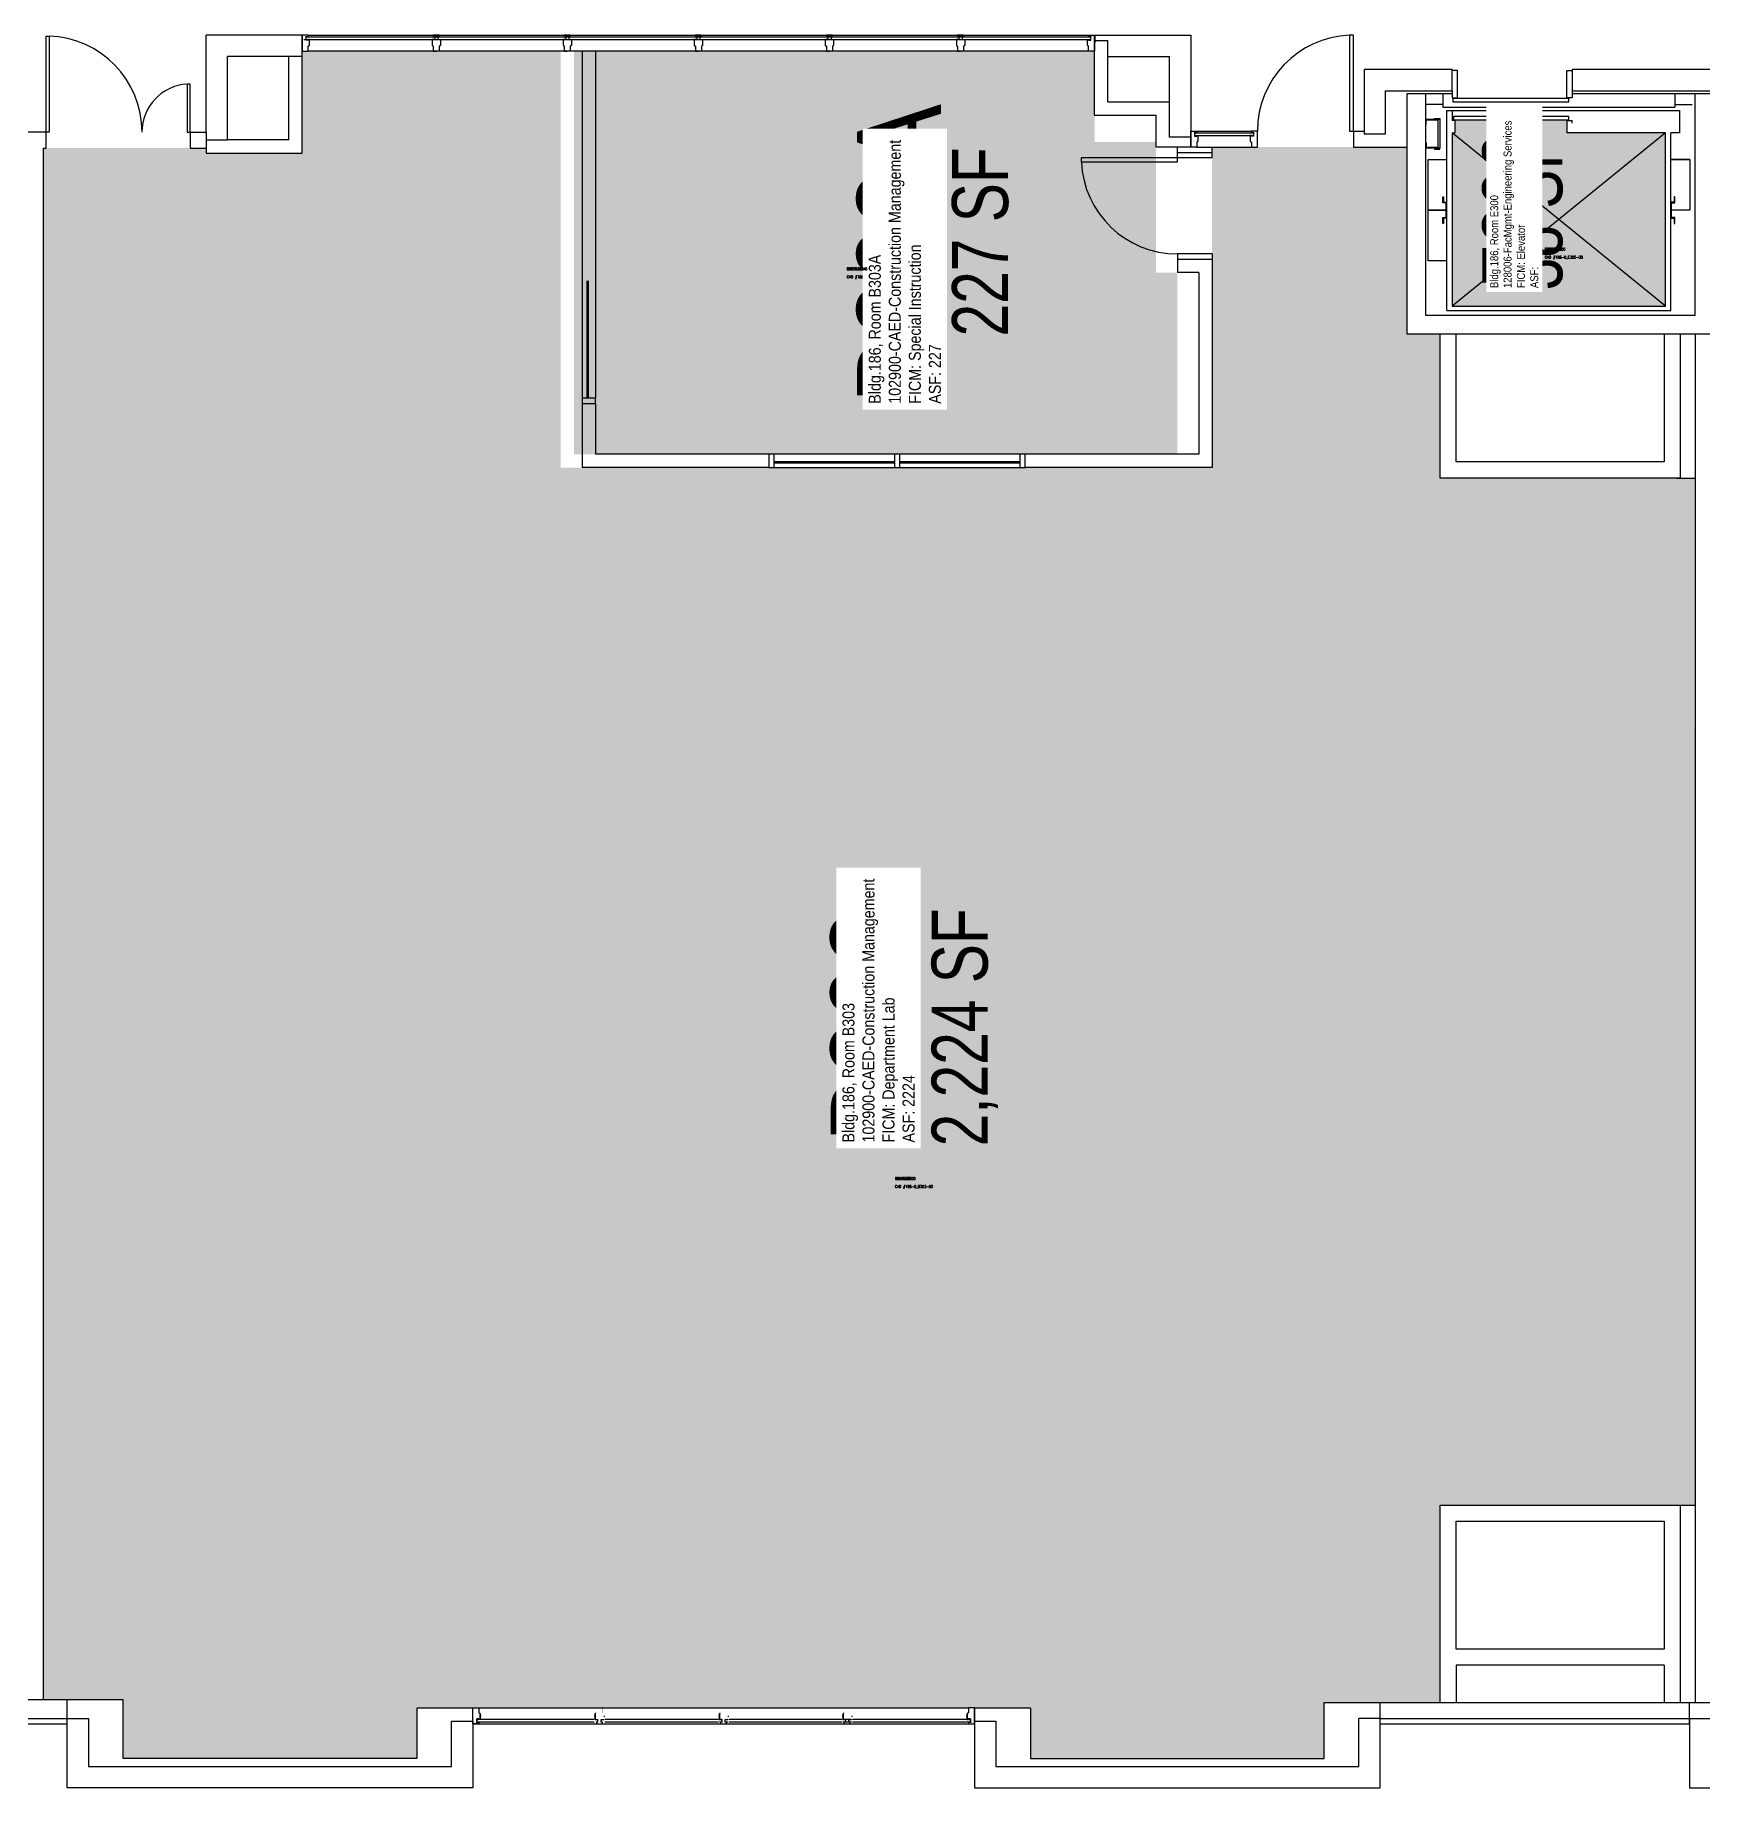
# Model space of a CAD drawing. Header units: inches. Extents: x -16 to 4862, y -246 to 5624.
# Drawn here: x 3067 to 3692, y 284 to 941 of the extents above; entities that cross this region are included whole.
import ezdxf
from ezdxf.enums import TextEntityAlignment as Align

# ---------------------------------------------------------------- set-up
doc = ezdxf.new("R2010")
doc.units = ezdxf.units.IN
doc.header["$LTSCALE"] = 10
doc.header["$MEASUREMENT"] = 0
doc.layers.get('0').update_dxf_attribs({"linetype": 'CONTINUOUS'})
for name, color, linetype in [('A-DOOR', 2, 'CONTINUOUS'), ('A-FLOR', 3, 'CONTINUOUS'), ('A-GLAZ', 1, 'CONTINUOUS'), ('A-GLAZ-SILL', 2, 'CONTINUOUS'), ('A-IDEN-CNUM', 7, 'CONTINUOUS'), ('A-IDEN-RNUM', 7, 'CONTINUOUS'), ('A-IDEN-SNUM', 4, 'CONTINUOUS'), ('A-IDEN-VNUM', 4, 'CONTINUOUS'), ('A-WALL', 5, 'CONTINUOUS'), ('AREA-TEXT', 3, 'CONTINUOUS'), ('Rooms-Category-Color', 7, 'CONTINUOUS'), ('Rooms-College-Color', 7, 'CONTINUOUS'), ('Rooms-Department-Color', 7, 'CONTINUOUS'), ('Rooms-Division-Color', 7, 'CONTINUOUS'), ('Rooms-Information', 7, 'CONTINUOUS')]:
    doc.layers.add(name, color=color, linetype=linetype)
doc.styles.add('AREA', font='arial.ttf', dxfattribs={"width": 0.75, "height": 24})
doc.styles.add('ROOMSNUMBER', font='TXT.SHX', dxfattribs={"height": 1})
doc.styles.add('ROOMVNUMBER', font='arial.ttf', dxfattribs={"width": 0.85, "height": 30})

# ---------------------------------------------------------------- blocks, each defined once
blk = doc.blocks.new('mullion')
for p, q in [((1313.96, 1526.44), (1313.96, 1524.19)), ((1314.4, 1528.12), (1314.4, 1527.44)), ((1316.65, 1528.12), (1314.4, 1528.12)), ((1316.65, 1527.44), (1314.4, 1527.44)), ((1314.94, 1527.44), (1314.94, 1526.44)), ((1316.11, 1527.44), (1316.11, 1526.44)), ((1316.65, 1528.12), (1316.65, 1527.44)), ((1317.09, 1526.44), (1317.09, 1524.19))]:
    blk.add_line(p, q)
for points in [[(1315.52, 1528.12), (1314.4, 1528.12), (1314.4, 1527.44), (1314.94, 1527.44), (1314.94, 1526.44), (1313.96, 1526.44)], [(1315.52, 1528.12), (1316.65, 1528.12), (1316.65, 1527.44), (1316.11, 1527.44), (1316.11, 1526.44), (1317.09, 1526.44)], [(1313.96, 1524.19), (1314.19, 1524.19), (1314.19, 1523.96), (1314.4, 1523.96), (1314.4, 1522.12), (1315.52, 1522.12)], [(1317.09, 1524.19), (1316.86, 1524.19), (1316.86, 1523.96), (1316.65, 1523.96), (1316.65, 1522.12), (1315.52, 1522.12)]]:
    blk.add_lwpolyline(points)
blk = doc.blocks.new('mullion end')
blk.add_lwpolyline([(1274.96, 1526.32), (1274.96, 1526.19), (1274.1, 1526.19), (1274.1, 1526.81), (1274.1, 1527.44), (1273.98, 1527.44), (1273.98, 1527.62), (1274.45, 1527.62), (1274.37, 1527.44), (1275, 1527.44), (1274.9, 1527.63), (1274.9, 1528.12), (1272.65, 1528.12), (1272.66, 1522.12), (1274.91, 1522.12), (1274.91, 1523.97), (1275.1, 1523.97), (1275.1, 1524.19), (1275.35, 1524.19), (1275.35, 1526.32), (1275.38, 1526.44), (1274.93, 1526.44)], close=True)
blk = doc.blocks.new('A$C69096698')
for p, q in [((6.44, 79), (-0.06, 79)), ((6.44, 83), (6.44, 78)), ((53.69, 81.25), (10.19, 81.25)), ((10.19, 81.25), (10.19, 80)), ((10.19, 80), (53.69, 80)), ((53.69, 80), (53.69, 81.25)), ((93.44, 83), (93.44, 78)), ((93.44, 79), (99.94, 79)), ((5.31, 73.38), (-0.06, 73.38)), ((4.31, 73.12), (0.19, 73.12)), ((0.19, 71.37), (0.19, 73.12)), ((3.31, 73.75), (5.31, 73.75)), ((3.31, 73.38), (3.31, 73.75)), ((4.31, 73.38), (4.31, 73.12)), ((4.56, 73.38), (4.56, 62.62)), ((5.31, 73.75), (5.31, 73.38)), ((5.31, 73.38), (5.31, 62.62)), ((6.44, 78), (93.44, 78)), ((7.94, 76.75), (95.19, 76.75)), ((8, 1.75), (8, 76.75)), ((9.94, 76.62), (8.94, 76.62)), ((9.94, 76.62), (9.94, 73)), ((10.94, 73), (9.94, 73)), ((53.69, 74.5), (10.47, 74.5)), ((10.47, 74.5), (10.47, 73.25)), ((10.47, 73.25), (53.69, 73.25)), ((10.94, 73), (10.94, 68.37)), ((52.94, 73), (54.94, 73)), ((52.94, 73), (52.94, 68.37)), ((53.69, 73.25), (53.69, 74.5)), ((54.94, 72), (54.94, 73)), ((95.19, 76.75), (95.19, 68.37)), ((-0.06, 71.37), (0.19, 71.37)), ((10, 68.37), (10.94, 68.37)), ((10, 68.37), (10, 3.38)), ((90, 68.37), (52.94, 68.37)), ((90, 3.38), (90, 68.37)), ((95.19, 68.37), (92, 68.37)), ((92, 1.75), (92, 68.37)), ((-0.06, 64.62), (0.19, 64.62)), ((5.31, 62.62), (-0.06, 62.62)), ((0.19, 64.62), (0.19, 62.88)), ((4.31, 62.88), (0.19, 62.88)), ((3.31, 62.62), (3.31, 62.25)), ((3.31, 62.25), (5.31, 62.25)), ((4.31, 62.62), (4.31, 62.88)), ((5.31, 62.25), (5.31, 62.62)), ((1, 58.38), (8, 58.38)), ((1, 39.38), (1, 58.38)), ((92.03, 58.38), (99, 58.38)), ((99, 58.38), (92.03, 58.38)), ((99, 58.38), (99, 39.38)), ((6.53, 44.38), (6.78, 44.38)), ((6.53, 42.13), (6.53, 44.38)), ((7.78, 42.13), (6.53, 42.13)), ((6.78, 44.38), (6.78, 42.38)), ((6.78, 42.38), (8, 42.38)), ((7.78, 36.62), (7.78, 42.13)), ((8, 36.38), (8, 42.38)), ((92, 36.38), (92, 42.38)), ((93.22, 42.38), (92, 42.38)), ((92.25, 36.62), (92.25, 42.13)), ((92.25, 42.13), (93.5, 42.13)), ((93.25, 44.38), (93.25, 42.38)), ((93.5, 44.38), (93.25, 44.38)), ((93.5, 42.13), (93.5, 44.38)), ((1, 20.38), (1, 39.38)), ((1, 39.38), (8, 39.38)), ((8, 39.38), (1, 39.38)), ((6.53, 36.62), (7.78, 36.62)), ((6.53, 34.38), (6.53, 36.62)), ((6.78, 34.38), (6.53, 34.38)), ((6.75, 34.38), (6.53, 34.38)), ((6.78, 36.38), (6.78, 34.38)), ((8, 36.38), (6.78, 36.38)), ((92, 39.38), (92, 39.38)), ((92, 36.38), (93.25, 36.38)), ((92, 36.38), (93.22, 36.38)), ((99, 39.38), (92.03, 39.38)), ((92.25, 39.38), (92.25, 39.38)), ((93.5, 36.62), (92.25, 36.62)), ((93.25, 36.38), (93.25, 34.38)), ((93.25, 34.38), (93.5, 34.38)), ((93.5, 34.38), (93.5, 36.62)), ((8, 20.38), (1, 20.38)), ((8, 1.75), (92, 1.75)), ((10, 3.38), (90, 3.38))]:
    blk.add_line(p, q)

msp = doc.modelspace()

# ---------------------------------------------------------------- hatches: boundary and pattern name
at = {"layer": 'Rooms-Category-Color', "true_color": 0xe3f498}
for points in [[(3593.14, 775.13), (3688.39, 775.13), (3688.64, 390.13), (3593.14, 390.13), (3593.14, 316.14), (3549.61, 316.14), (3549.61, 295.13), (3439.62, 295.13), (3439.62, 314), (3209.62, 314), (3209.62, 295.13), (3099.57, 295.13), (3099.57, 317.13), (3069.44, 317.13), (3069.44, 898.8), (3130.6, 898.8), (3130.6, 896.93), (3166.6, 896.93), (3166.6, 935.13), (3263.48, 935.13), (3263.48, 779.05), (3507.64, 779.05), (3507.64, 899.17), (3580.64, 899.16), (3580.64, 829.13), (3593.14, 829.13)], [(3268.48, 935.13), (3463.6, 935.13), (3463.6, 901.13), (3486.6, 901.13), (3486.6, 852.13), (3494.6, 852.13), (3494.6, 784.05), (3268.48, 784.05)]]:
    msp.add_hatch(color=61, dxfattribs=at).paths.add_polyline_path(points)
at = {"layer": 'Rooms-Category-Color', "true_color": 0xadadad}
msp.add_hatch(color=253, dxfattribs=at).paths.add_polyline_path([(3598.53, 909.38), (3598.53, 904.51), (3597.6, 904.51), (3597.6, 839.51), (3677.6, 839.51), (3677.6, 904.51), (3640.53, 904.51), (3640.53, 909.38)])
at = {"layer": 'Rooms-College-Color', "true_color": 0xadadad}
for points in [[(3593.14, 775.13), (3688.39, 775.13), (3688.64, 390.13), (3593.14, 390.13), (3593.14, 316.14), (3549.61, 316.14), (3549.61, 295.13), (3439.62, 295.13), (3439.62, 314), (3209.62, 314), (3209.62, 295.13), (3099.57, 295.13), (3099.57, 317.13), (3069.44, 317.13), (3069.44, 898.8), (3130.6, 898.8), (3130.6, 896.93), (3166.6, 896.93), (3166.6, 935.13), (3263.48, 935.13), (3263.48, 779.05), (3507.64, 779.05), (3507.64, 899.17), (3580.64, 899.16), (3580.64, 829.13), (3593.14, 829.13)], [(3268.48, 935.13), (3463.6, 935.13), (3463.6, 901.13), (3486.6, 901.13), (3486.6, 852.13), (3494.6, 852.13), (3494.6, 784.05), (3268.48, 784.05)], [(3598.53, 909.38), (3598.53, 904.51), (3597.6, 904.51), (3597.6, 839.51), (3677.6, 839.51), (3677.6, 904.51), (3640.53, 904.51), (3640.53, 909.38)]]:
    msp.add_hatch(color=253, dxfattribs=at).paths.add_polyline_path(points)
at = {"layer": 'Rooms-Department-Color', "true_color": 0xe3f498}
for points in [[(3593.14, 775.13), (3688.39, 775.13), (3688.64, 390.13), (3593.14, 390.13), (3593.14, 316.14), (3549.61, 316.14), (3549.61, 295.13), (3439.62, 295.13), (3439.62, 314), (3209.62, 314), (3209.62, 295.13), (3099.57, 295.13), (3099.57, 317.13), (3069.44, 317.13), (3069.44, 898.8), (3130.6, 898.8), (3130.6, 896.93), (3166.6, 896.93), (3166.6, 935.13), (3263.48, 935.13), (3263.48, 779.05), (3507.64, 779.05), (3507.64, 899.17), (3580.64, 899.16), (3580.64, 829.13), (3593.14, 829.13)], [(3268.48, 935.13), (3463.6, 935.13), (3463.6, 901.13), (3486.6, 901.13), (3486.6, 852.13), (3494.6, 852.13), (3494.6, 784.05), (3268.48, 784.05)]]:
    msp.add_hatch(color=61, dxfattribs=at).paths.add_polyline_path(points)
at = {"layer": 'Rooms-Department-Color', "true_color": 0xacacac}
msp.add_hatch(color=253, dxfattribs=at).paths.add_polyline_path([(3598.53, 909.38), (3598.53, 904.51), (3597.6, 904.51), (3597.6, 839.51), (3677.6, 839.51), (3677.6, 904.51), (3640.53, 904.51), (3640.53, 909.38)])
at = {"layer": 'Rooms-Division-Color', "true_color": 0xe3f498}
for points in [[(3593.14, 775.13), (3688.39, 775.13), (3688.64, 390.13), (3593.14, 390.13), (3593.14, 316.14), (3549.61, 316.14), (3549.61, 295.13), (3439.62, 295.13), (3439.62, 314), (3209.62, 314), (3209.62, 295.13), (3099.57, 295.13), (3099.57, 317.13), (3069.44, 317.13), (3069.44, 898.8), (3130.6, 898.8), (3130.6, 896.93), (3166.6, 896.93), (3166.6, 935.13), (3263.48, 935.13), (3263.48, 779.05), (3507.64, 779.05), (3507.64, 899.17), (3580.64, 899.16), (3580.64, 829.13), (3593.14, 829.13)], [(3268.48, 935.13), (3463.6, 935.13), (3463.6, 901.13), (3486.6, 901.13), (3486.6, 852.13), (3494.6, 852.13), (3494.6, 784.05), (3268.48, 784.05)]]:
    msp.add_hatch(color=61, dxfattribs=at).paths.add_polyline_path(points)
at = {"layer": 'Rooms-Division-Color', "true_color": 0xadadad}
msp.add_hatch(color=253, dxfattribs=at).paths.add_polyline_path([(3598.53, 909.38), (3598.53, 904.51), (3597.6, 904.51), (3597.6, 839.51), (3677.6, 839.51), (3677.6, 904.51), (3640.53, 904.51), (3640.53, 909.38)])

# ---------------------------------------------------------------- linework, layer by layer
at = {"layer": 'A-DOOR'}
for p, q in [((3070.64, 904.8), (3070.64, 940.8)), ((3070.64, 940.8), (3071.77, 940.8)), ((3071.77, 940.8), (3071.77, 904.8)), ((3560.65, 941.16), (3559.15, 941.16)), ((3559.15, 941.16), (3559.15, 905.16)), ((3560.65, 905.16), (3560.65, 941.16)), ((3124.61, 922.8), (3123.49, 922.8)), ((3123.49, 922.8), (3123.49, 904.8)), ((3124.61, 904.8), (3124.61, 922.8)), ((3071.77, 904.8), (3070.64, 904.8)), ((3123.49, 904.8), (3124.61, 904.8)), ((3559.15, 905.16), (3560.65, 905.16)), ((3494.64, 895.13), (3458.64, 895.13)), ((3458.64, 895.13), (3458.64, 893.63)), ((3458.64, 893.63), (3494.64, 893.63)), ((3494.64, 893.63), (3494.64, 895.13))]:
    msp.add_line(p, q, dxfattribs=at)
for centre, radius, start, end in [((3070.64, 904.8), 36, 0, 88.20922), ((3560.64, 905.16), 35.99, 92.37406, 180.00622), ((3124.61, 904.8), 18, 93.58332, 180), ((3494.65, 895.15), 36.01, 182.40962, 269.99037)]:
    msp.add_arc(centre, radius, start, end, dxfattribs=at)
at = {"layer": 'A-FLOR'}
for p, q in [((3677.64, 839.51), (3597.64, 904.51)), ((3677.64, 904.51), (3597.64, 839.51))]:
    msp.add_line(p, q, dxfattribs=at)
at = {"layer": 'A-GLAZ'}
for p, q in [((3168.89, 941.13), (3461.39, 941.13)), ((3168.89, 941.13), (3461.39, 941.13)), ((3167.28, 939.45), (3462.01, 939.45)), ((3167.28, 939.45), (3462.01, 939.45)), ((3461.39, 935.13), (3168.64, 935.13)), ((3461.39, 935.13), (3168.9, 935.13)), ((3501.09, 903.45), (3522.89, 903.45)), ((3501.89, 905.13), (3522.4, 905.16)), ((3501.89, 899.16), (3522.4, 899.19)), ((3271.52, 849.05), (3271.52, 805.05)), ((3273.77, 849.05), (3273.77, 805.05)), ((3276.52, 849.05), (3276.52, 805.05)), ((3435.58, 784.05), (3343.58, 784.05)), ((3343.58, 781.3), (3388.58, 781.3)), ((3343.58, 779.05), (3435.58, 779.05)), ((3390.58, 781.3), (3435.58, 781.3)), ((3276.11, 309.8), (3232.43, 309.8)), ((3232.85, 314.1), (3416.35, 314.1)), ((3322.64, 309.8), (3280.04, 309.8)), ((3368.98, 309.8), (3326.56, 309.8)), ((3416.72, 309.8), (3372.91, 309.8)), ((3230.6, 308.13), (3418.6, 308.13))]:
    msp.add_line(p, q, dxfattribs=at)
at = {"layer": 'A-GLAZ-SILL'}
for p, q in [((3168.18, 940.45), (3462.01, 940.45)), ((3168.18, 940.45), (3462.01, 940.45)), ((3500.96, 904.45), (3523.01, 904.45)), ((3273.27, 849.05), (3273.27, 805.05)), ((3343.58, 780.8), (3388.58, 780.8)), ((3390.58, 780.8), (3435.58, 780.8)), ((3416.57, 308.82), (3372.91, 308.8)), ((3276.11, 308.8), (3232.43, 308.8)), ((3322.64, 308.8), (3280.04, 308.8)), ((3368.98, 308.8), (3326.56, 308.8))]:
    msp.add_line(p, q, dxfattribs=at)
at = {"layer": 'A-WALL'}
for p, q in [((3166.64, 941.13), (3130.64, 941.13)), ((3130.64, 904.8), (3130.64, 941.13)), ((3166.64, 896.93), (3166.64, 941.13)), ((3166.64, 896.93), (3166.64, 940.8)), ((3166.64, 896.93), (3166.64, 940.8)), ((3463.64, 941.14), (3499.61, 941.13)), ((3463.64, 941.14), (3499.64, 941.13)), ((3463.64, 941.14), (3499.61, 941.13)), ((3463.64, 911.13), (3463.64, 941.14)), ((3463.64, 941.14), (3499.64, 941.13)), ((3463.64, 911.13), (3463.64, 940.8)), ((3499.64, 941.13), (3499.64, 899.16)), ((3166.64, 933.13), (3138.64, 933.13)), ((3138.64, 901.93), (3138.64, 933.13)), ((3161.64, 901.93), (3161.64, 933.13)), ((3161.64, 901.93), (3161.64, 933.13)), ((3161.64, 901.93), (3161.64, 933.13)), ((3271.52, 935.13), (3271.52, 833.05)), ((3276.52, 935.13), (3276.52, 833.05)), ((3463.64, 939.13), (3468.64, 939.13)), ((3468.64, 916.13), (3468.64, 939.13)), ((3468.64, 933.13), (3491.64, 933.13)), ((3491.64, 902.94), (3491.64, 933.13)), ((3491.64, 905.13), (3491.64, 933.13)), ((3468.64, 916.13), (3468.64, 932.8)), ((3599.64, 927.88), (3597.64, 927.88)), ((3599.64, 917.63), (3599.64, 927.88)), ((3640.64, 917.63), (3640.64, 927.88)), ((3640.64, 927.88), (3642.64, 927.88)), ((3711.64, 928.3), (3642.7, 928.3)), ((3597.64, 920.3), (3597.64, 917.63)), ((3642.64, 920.3), (3642.64, 917.63)), ((3468.64, 916.13), (3491.64, 916.13)), ((3468.64, 916.13), (3491.64, 916.13)), ((3597.64, 919.13), (3580.64, 919.13)), ((3580.64, 919.13), (3580.64, 829.13)), ((3587.64, 919.13), (3587.64, 836.13)), ((3597.64, 917.63), (3599.64, 917.63)), ((3642.64, 917.63), (3640.64, 917.63)), ((3695.64, 919.13), (3642.64, 919.13)), ((3688.64, 836.13), (3688.64, 919.13)), ((3463.64, 911.13), (3486.64, 911.13)), ((3463.64, 911.13), (3486.64, 911.13)), ((3486.64, 899.16), (3486.64, 911.13)), ((3486.64, 905.13), (3486.64, 911.13)), ((3070.64, 904.8), (3059.67, 904.8)), ((3070.64, 898.8), (3070.64, 904.8)), ((3124.61, 904.8), (3130.64, 904.8)), ((3124.61, 904.8), (3124.61, 898.8)), ((3130.64, 904.8), (3130.64, 896.93)), ((3130.64, 901.93), (3138.64, 901.93)), ((3161.64, 901.93), (3138.64, 901.93)), ((3499.64, 902.94), (3491.64, 902.94)), ((3560.64, 905.16), (3564.64, 905.16)), ((3560.65, 905.16), (3560.65, 899.16)), ((3069.63, 898.8), (3069.63, 317.13)), ((3069.63, 898.8), (3070.64, 898.8)), ((3124.61, 898.8), (3130.64, 898.8)), ((3130.64, 896.93), (3166.64, 896.93)), ((3499.64, 899.16), (3486.64, 899.16)), ((3494.64, 897.13), (3494.64, 899.16)), ((3494.64, 897.13), (3507.64, 897.14)), ((3494.64, 895.13), (3494.64, 897.13)), ((3507.64, 895.13), (3494.64, 895.13)), ((3507.64, 895.13), (3507.64, 899.17)), ((3560.65, 899.16), (3580.64, 899.16)), ((3494.64, 859.13), (3494.64, 852.13)), ((3507.64, 859.13), (3494.64, 859.13)), ((3494.64, 859.13), (3494.64, 857.13)), ((3494.64, 857.13), (3507.64, 857.13)), ((3507.64, 859.13), (3507.64, 779.05)), ((3502.64, 852.13), (3494.64, 852.13)), ((3502.64, 852.13), (3502.64, 784.05)), ((3587.64, 836.13), (3688.64, 836.13)), ((3580.64, 829.13), (3695.64, 829.13)), ((3593.14, 775.13), (3593.14, 829.13)), ((3599.14, 781.13), (3599.14, 829.13)), ((3677.14, 829.13), (3677.14, 781.13)), ((3683.14, 829.13), (3683.14, 775.13)), ((3688.64, 829.13), (3688.64, 316.14)), ((3271.52, 803.05), (3271.52, 779.05)), ((3276.52, 803.05), (3276.52, 784.05)), ((3341.58, 784.05), (3276.52, 784.05)), ((3502.64, 784.05), (3437.58, 784.05)), ((3341.58, 779.05), (3271.52, 779.05)), ((3507.64, 779.05), (3437.58, 779.05)), ((3677.14, 781.13), (3599.14, 781.13)), ((3683.14, 775.13), (3593.14, 775.13)), ((3681.89, 775.13), (3688.39, 775.13)), ((3593.14, 316.14), (3593.14, 390.13)), ((3593.14, 390.13), (3683.14, 390.13)), ((3683.14, 390.13), (3683.14, 316.14)), ((3683.14, 390.13), (3688.64, 390.13)), ((3599.14, 384.13), (3677.14, 384.13)), ((3599.14, 336.13), (3599.14, 384.13)), ((3677.14, 384.13), (3677.14, 336.13)), ((3677.14, 381.13), (3677.14, 336.13)), ((3677.14, 336.13), (3599.14, 336.13)), ((3599.14, 330.13), (3599.14, 316.14)), ((3677.14, 330.13), (3599.14, 330.13)), ((3677.14, 330.13), (3677.14, 316.14)), ((3078.61, 310.13), (3078.61, 317.13)), ((3549.65, 316.14), (3707.65, 316.14)), ((3549.65, 295.13), (3549.65, 316.14)), ((3570.59, 310.13), (3570.59, 316.14)), ((3686.59, 310.13), (3686.59, 316.14)), ((3026.61, 310.13), (3078.61, 310.13)), ((3231.92, 308.82), (3232.05, 308.82)), ((3232.05, 310.07), (3232.91, 310.07)), ((3232.05, 308.82), (3232.05, 310.07)), ((3233.3, 309.94), (3233.3, 312.07)), ((3233.67, 310.98), (3233.3, 310.98)), ((3276.49, 310.98), (3276.11, 310.98)), ((3276.49, 310.98), (3276.11, 310.98)), ((3276.49, 309.92), (3276.46, 309.8)), ((3276.46, 309.8), (3277.49, 309.8)), ((3276.74, 312.15), (3276.74, 312.27)), ((3277.48, 308.8), (3277.49, 309.8)), ((3278.66, 309.8), (3279.69, 309.8)), ((3278.66, 308.8), (3278.66, 309.8)), ((3279.66, 310.98), (3280.04, 310.98)), ((3279.69, 309.8), (3279.66, 309.92)), ((3323.01, 310.98), (3322.64, 310.98)), ((3323.01, 310.98), (3322.64, 310.98)), ((3323.01, 309.92), (3322.98, 309.8)), ((3322.98, 309.8), (3324.01, 309.8)), ((3324.01, 309.8), (3323.01, 309.8)), ((3323.26, 312.15), (3323.26, 312.27)), ((3324, 308.8), (3324.01, 309.8)), ((3325.19, 309.8), (3326.22, 309.8)), ((3325.19, 308.8), (3325.19, 309.8)), ((3326.19, 309.8), (3326.04, 309.8)), ((3326.19, 310.98), (3326.56, 310.98)), ((3326.22, 309.8), (3326.19, 309.92)), ((3369.36, 310.98), (3368.98, 310.98)), ((3369.36, 310.98), (3368.98, 310.98)), ((3369.36, 309.92), (3369.33, 309.8)), ((3369.33, 309.8), (3370.36, 309.8)), ((3372.53, 309.8), (3369.36, 309.8)), ((3369.61, 312.15), (3369.61, 312.27)), ((3370.35, 308.8), (3370.36, 309.8)), ((3371.53, 309.8), (3372.57, 309.8)), ((3371.53, 308.8), (3371.53, 309.8)), ((3372.53, 310.98), (3372.91, 310.98)), ((3372.57, 309.8), (3372.53, 309.92)), ((3415.53, 310.98), (3415.9, 311.01)), ((3415.9, 309.94), (3415.9, 312.07)), ((3416.25, 309.8), (3415.9, 309.8)), ((3417.15, 310.07), (3416.3, 310.07)), ((3417.15, 308.82), (3417.15, 310.07)), ((3417.28, 308.82), (3417.15, 308.82)), ((3418.6, 314), (3418.6, 284.13)), ((3439.66, 314), (3418.6, 314)), ((3418.6, 308.13), (3418.6, 309.13)), ((3418.6, 309.13), (3426.6, 309.13)), ((3426.6, 309.13), (3426.6, 292.13)), ((3439.66, 314), (3439.66, 295.13)), ((3562.59, 292.13), (3562.59, 310.13)), ((3562.59, 292.13), (3562.59, 310.13)), ((3570.59, 310.13), (3562.59, 310.13)), ((3570.59, 284.13), (3570.59, 310.13)), ((3570.59, 284.13), (3570.59, 310.13)), ((3570.59, 308.13), (3570.59, 310.13)), ((3570.59, 310.13), (3686.59, 310.13)), ((3686.59, 310.13), (3686.59, 284.13)), ((3686.59, 308.13), (3686.59, 310.13)), ((3686.59, 310.13), (3694.59, 310.13)), ((3026.61, 308.13), (3078.61, 308.13)), ((3276.86, 308.8), (3276.95, 308.61)), ((3277.48, 308.8), (3276.86, 308.8)), ((3276.95, 308.61), (3276.95, 308.44)), ((3276.95, 308.44), (3277.13, 308.13)), ((3277.13, 308.13), (3279.2, 308.13)), ((3279.2, 308.8), (3278.67, 308.8)), ((3279.2, 308.61), (3279.2, 308.8)), ((3279.2, 308.13), (3279.2, 308.61)), ((3324.01, 308.8), (3323.01, 308.8)), ((3323.38, 308.8), (3323.47, 308.61)), ((3324, 308.8), (3323.38, 308.8)), ((3323.47, 308.61), (3323.47, 308.44)), ((3323.47, 308.44), (3323.65, 308.13)), ((3323.65, 308.13), (3325.72, 308.13)), ((3325.72, 308.8), (3325.19, 308.8)), ((3326.19, 308.8), (3325.19, 308.8)), ((3325.72, 308.61), (3325.72, 308.8)), ((3325.72, 308.13), (3325.72, 308.61)), ((3372.53, 308.8), (3369.36, 308.8)), ((3369.73, 308.8), (3369.82, 308.61)), ((3370.35, 308.8), (3369.73, 308.8)), ((3369.82, 308.61), (3369.82, 308.44)), ((3369.82, 308.44), (3370, 308.13)), ((3370, 308.13), (3372.07, 308.13)), ((3372.07, 308.8), (3371.54, 308.8)), ((3372.07, 308.61), (3372.07, 308.8)), ((3372.07, 308.13), (3372.07, 308.61)), ((3416.25, 308.8), (3415.9, 308.8)), ((3570.59, 308.13), (3686.59, 308.13)), ((3426.6, 292.13), (3562.59, 292.13)), ((3439.66, 295.13), (3549.65, 295.13)), ((3418.6, 284.13), (3570.59, 284.13)), ((3686.59, 284.13), (3838.59, 284.13))]:
    msp.add_line(p, q, dxfattribs=at)
for points in [[(3572.64, 904.16), (3572.64, 920.3), (3597.64, 920.3), (3597.64, 928.3), (3564.64, 928.3), (3564.64, 904.16)], [(3711.64, 928.3), (3642.64, 928.3), (3642.64, 920.3), (3703.64, 920.3), (3703.64, 904.16), (3711.64, 904.16)], [(3499.64, 905.13), (3501.89, 905.13), (3501.89, 904.63), (3501.99, 904.45), (3501.36, 904.45), (3501.43, 904.63), (3500.96, 904.63), (3500.96, 904.45), (3501.09, 904.45), (3501.09, 903.2), (3501.95, 903.2), (3501.95, 903.32), (3501.91, 903.45), (3502.37, 903.45), (3502.34, 903.32), (3502.34, 901.2), (3502.09, 901.2), (3502.09, 900.97), (3501.89, 900.97), (3501.89, 899.16), (3499.64, 899.16)], [(3524.65, 905.16), (3522.4, 905.16), (3522.4, 904.66), (3522.3, 904.47), (3522.93, 904.47), (3522.86, 904.66), (3523.33, 904.66), (3523.33, 904.47), (3523.2, 904.47), (3523.2, 903.22), (3522.35, 903.22), (3522.35, 903.35), (3522.38, 903.47), (3521.92, 903.47), (3521.95, 903.35), (3521.95, 901.22), (3522.2, 901.22), (3522.2, 901), (3522.4, 901), (3522.4, 899.19), (3524.65, 899.19)], [(3276.52, 803.05), (3276.52, 805.05), (3271.52, 805.05), (3271.52, 803.05)], [(3343.58, 784.05), (3341.58, 784.05), (3341.58, 779.05), (3343.58, 779.05)], [(3390.58, 784.05), (3388.58, 784.05), (3388.58, 779.05), (3390.58, 779.05)], [(3437.58, 784.05), (3435.58, 784.05), (3435.58, 779.05), (3437.58, 779.05)], [(3230.6, 284.13), (3078.61, 284.13), (3078.61, 310.13), (3086.61, 310.13), (3086.61, 292.13), (3222.6, 292.13), (3222.6, 309.13), (3230.6, 309.13)], [(3232.91, 309.94), (3232.91, 310.07), (3232.05, 310.07), (3232.05, 309.45), (3232.05, 308.82), (3231.92, 308.82), (3231.92, 308.63), (3232.39, 308.63), (3232.32, 308.82), (3232.95, 308.82), (3232.85, 308.63), (3232.85, 308.13), (3230.6, 308.13), (3230.6, 314.1), (3232.85, 314.1), (3232.85, 312.29), (3233.05, 312.29), (3233.05, 312.07), (3233.3, 312.07), (3233.3, 309.94), (3233.33, 309.82), (3232.87, 309.82)], [(3276.49, 312.05), (3276.49, 309.92)], [(3323.01, 312.05), (3323.01, 309.92)], [(3369.36, 312.05), (3369.36, 309.92)], [(3416.3, 309.94), (3416.3, 310.07), (3417.15, 310.07), (3417.15, 309.45), (3417.15, 308.82), (3417.28, 308.82), (3417.28, 308.63), (3416.81, 308.63), (3416.88, 308.82), (3416.25, 308.82), (3416.35, 308.63), (3416.35, 308.13), (3418.6, 308.13), (3418.6, 314.1), (3416.35, 314.1), (3416.35, 312.29), (3416.15, 312.29), (3416.15, 312.07), (3415.9, 312.07), (3415.9, 309.94), (3415.87, 309.82), (3416.33, 309.82)]]:
    msp.add_lwpolyline(points, close=True, dxfattribs=at)
msp.add_lwpolyline([(3230.6, 309.13), (3230.6, 314), (3209.6, 314), (3209.6, 295.13), (3099.61, 295.13), (3099.61, 317.13), (3005.61, 317.13), (3005.61, 295.13), (2879.62, 295.13), (2879.62, 314.11), (2858.62, 314.11), (2858.62, 309.13)], dxfattribs=at)
for points in [[(3279.66, 312.05, 0, 0, 0), (3279.66, 309.92, 0, 0, 0), (3279.66, 312.05, 0, 0, 0), (3279.43, 312.05, 0, 0, 0), (3279.43, 312.27, 0.02, 0.02, 0), (3279.2, 312.27, 0.02, 0.02, 0), (3279.2, 314.11, 0.02, 0.02, 0), (3276.95, 314.11, 0, 0, 0), (3276.95, 312.27, 0, 0, 0), (3276.74, 312.27, 0, 0, 0), (3276.74, 312.05, 0, 0, 0), (3276.49, 312.05, 0, 0, 0)], [(3326.19, 312.05, 0, 0, 0), (3326.19, 309.92, 0, 0, 0), (3326.19, 312.05, 0, 0, 0), (3325.96, 312.05, 0, 0, 0), (3325.96, 312.27, 0.02, 0.02, 0), (3325.72, 312.27, 0.02, 0.02, 0), (3325.72, 314.11, 0.02, 0.02, 0), (3323.47, 314.11, 0, 0, 0), (3323.47, 312.27, 0, 0, 0), (3323.26, 312.27, 0, 0, 0), (3323.26, 312.05, 0, 0, 0), (3323.01, 312.05, 0, 0, 0)], [(3372.53, 312.05, 0, 0, 0), (3372.53, 309.92, 0, 0, 0), (3372.53, 312.05, 0, 0, 0), (3372.31, 312.05, 0, 0, 0), (3372.31, 312.27, 0.02, 0.02, 0), (3372.07, 312.27, 0.02, 0.02, 0), (3372.07, 314.11, 0.02, 0.02, 0), (3369.82, 314.11, 0, 0, 0), (3369.82, 312.27, 0, 0, 0), (3369.61, 312.27, 0, 0, 0), (3369.61, 312.05, 0, 0, 0), (3369.36, 312.05, 0, 0, 0)]]:
    msp.add_lwpolyline(points, format="xyseb", dxfattribs=at)

# ---------------------------------------------------------------- block references
at = {"layer": 'A-FLOR'}
msp.add_blockref('A$C69096698', (3587.64, 836.13), dxfattribs=at)
msp.add_blockref('A$C69096698', (3587.64, 836.13), dxfattribs=at)
at = {"layer": 'A-WALL'}
for name, p in [('mullion end', (1893.99, -586.99)), ('mullion end', (1893.99, -586.99)), ('mullion', (1901.37, -586.99)), ('mullion', (1901.37, -586.99)), ('mullion', (1950.49, -586.99)), ('mullion', (1950.49, -586.99)), ('mullion', (1999.62, -586.99)), ('mullion', (1999.62, -586.99)), ('mullion', (2048.74, -586.99)), ('mullion', (2048.74, -586.99)), ('mullion', (2097.85, -586.99)), ('mullion', (2097.85, -586.99))]:
    msp.add_blockref(name, p, dxfattribs=at)
at = {"layer": 'A-WALL', "xscale": -1}
msp.add_blockref('mullion end', (4736.3, -586.99), dxfattribs=at)
msp.add_blockref('mullion end', (4736.3, -586.99), dxfattribs=at)

# ---------------------------------------------------------------- texts
at = {"layer": 'A-IDEN-CNUM', "style": 'ROOMSNUMBER', "width": 0.85}
for s, p in [('CAD #186-0_E300-00', (3632.39, 857.38)), ('CAD #186-0_B303-0A', (3370.77, 850)), ('CAD #186-0_B303-00', (3388.8, 509.03))]:
    msp.add_text(s, height=1, rotation=360, dxfattribs=at).set_placement(p)
at = {"layer": 'A-IDEN-RNUM', "style": 'ROOMSNUMBER', "width": 0.85}
for s, p in [('E300-00', (3632.39, 860.38)), ('B303-A0', (3370.77, 853)), ('B303-00', (3388.8, 512.03))]:
    msp.add_text(s, height=1, rotation=360, dxfattribs=at).set_placement(p)
at = {"layer": 'A-IDEN-SNUM', "style": 'ROOMSNUMBER', "width": 0.85}
for s, p in [('1860E30000', (3632.39, 860.38)), ('1860B303A0', (3370.77, 853)), ('1860B30300', (3388.8, 512.03))]:
    msp.add_text(s, height=1, rotation=360, dxfattribs=at).set_placement(p)
at = {"layer": 'A-IDEN-VNUM', "style": 'ROOMVNUMBER', "width": 0.85}
for s, height, p in [('B303A', 31.5, (3390.32, 859.16)), ('E300', 21, (3619.44, 875.46)), ('B303', 31.5, (3380.45, 569.75))]:
    msp.add_text(s, height=height, rotation=90, dxfattribs=at).set_placement(p, align=Align.MIDDLE_CENTER)
at = {"layer": 'AREA-TEXT', "style": 'AREA', "width": 0.75}
for s, p in [('38 SF', (3628.42, 874.82)), ('227 SF', (3420.71, 863.64)), ('2,224 SF', (3413.05, 569.23))]:
    msp.add_text(s, height=21, rotation=90, dxfattribs=at).set_placement(p, align=Align.MIDDLE_CENTER)

# ---------------------------------------------------------------- next in the draw order: texts
at = {"layer": 'Rooms-Information', "attachment_point": 7, "rotation": 90, "style": 'ROOMVNUMBER', "bg_fill": 3, "box_fill_scale": 1.5, "bg_fill_color": 256, "bg_fill_true_color": 13158600, "bg_fill_transparency": 0}
for s, insert, char_height, width in [('Bldg.186, Room E300^M^J128006-FacMgmt-Engineering Services^M^JFICM: Elevator^M^JASF: ', (3629.94, 846.34), 3, 67.2), ('Bldg.186, Room B303A^M^J102900-CAED-Construction Management^M^JFICM: Special Instruction^M^JASF: 227', (3406.07, 802.98), 4.5, 100.8), ('Bldg.186, Room B303^M^J102900-CAED-Construction Management^M^JFICM: Department Lab^M^JASF: 2224', (3396.2, 526.07), 4.5, 100.8)]:
    msp.add_mtext(s, dxfattribs=dict(at, insert=insert, char_height=char_height, width=width))

doc.saveas('drawing.dxf')
